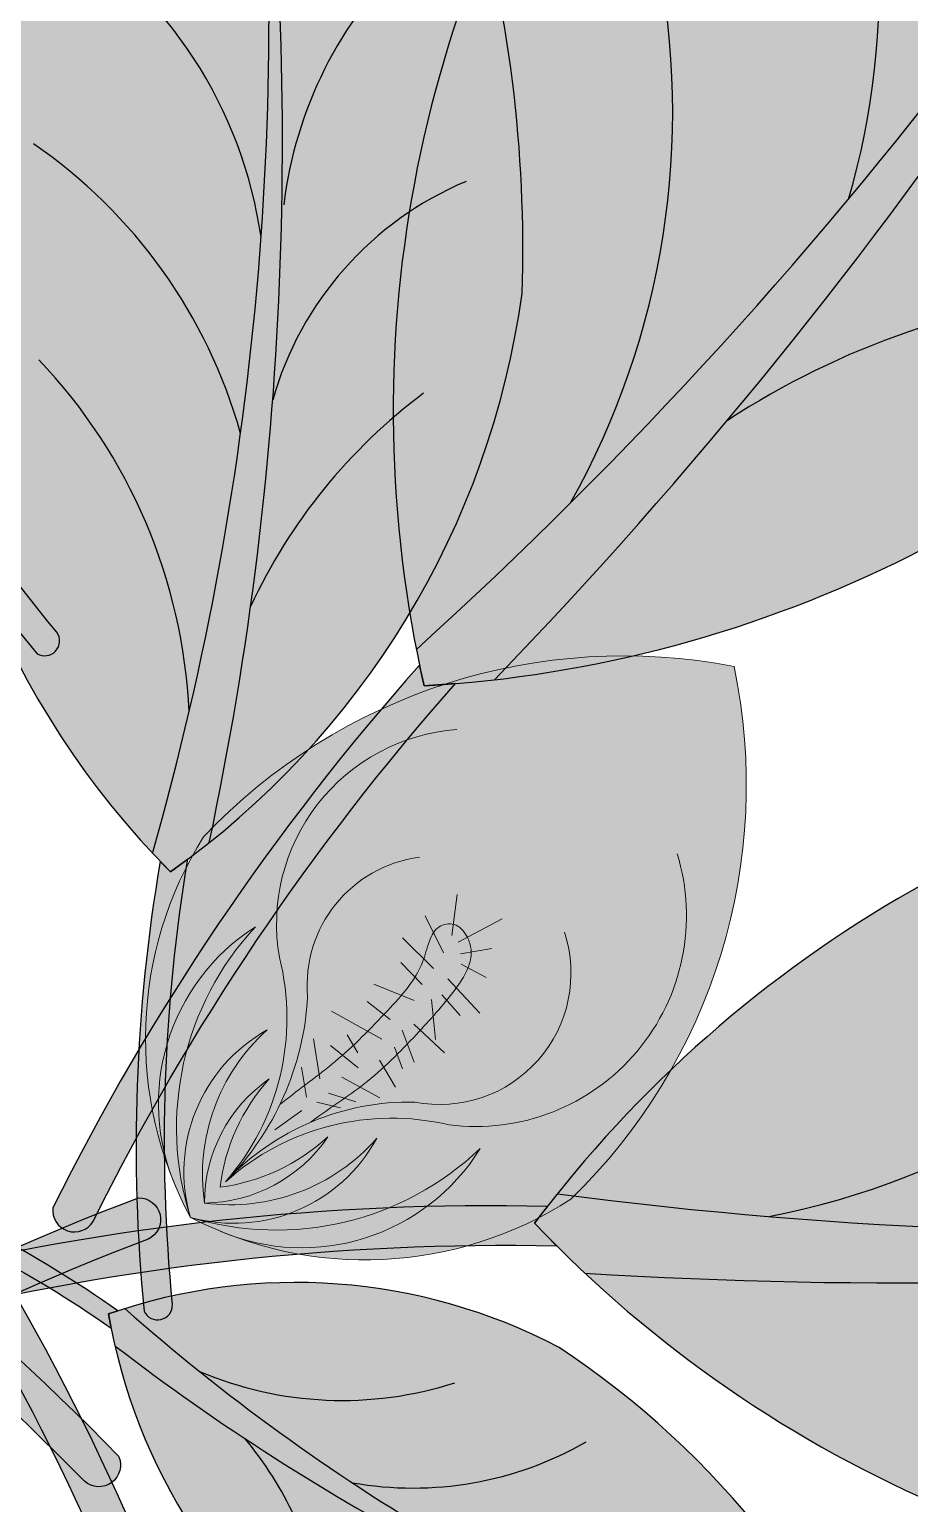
# Model space of a CAD drawing. Header units: inches. Extents: x 9636 to 21597, y -10243 to 557.
# Drawn here: x 15050.033 to 15052.864, y -8351.361 to -8346.616 of the extents above; entities that cross this region are included whole.
import ezdxf

# ---------------------------------------------------------------- set-up
doc = ezdxf.new("R2010")
doc.units = ezdxf.units.IN
doc.header["$MEASUREMENT"] = 0
doc.layers.add('MESA', color=7, linetype='Continuous')

# ---------------------------------------------------------------- blocks, each defined once
blk = doc.blocks.new('FF')
at = {"layer": 'MESA', "ltscale": 0.8}
h = blk.add_hatch(color=85, dxfattribs=at)
h.dxf.hatch_style = 1
h.set_gradient(color1=(103, 159, 96), color2=(179, 207, 175), one_color=1, tint=0.75, name='INVCURVED')
h.paths.add_polyline_path([(15051.88542199361, -8345.614048380927, 0.1995123331975758), (15051.27752440567, -8348.611044053774, 0.0967495278531692), (15054.57163339179, -8344.203401892313, -0.08665420676483183), (15051.5292811699, -8348.70885544799, 0.1924888780828612), (15054.13263042975, -8347.30402121665, 0.1586077411667837), (15055.20232684292, -8343.542536037734, 0.1586077411660197)])
h = blk.add_hatch(color=85, dxfattribs=at)
h.dxf.hatch_style = 1
h.set_gradient(color1=(103, 159, 96), color2=(52, 80, 48), one_color=1, tint=0.25)
h.paths.add_polyline_path([(15054.57163339179, -8344.20340189233, -0.09674952785286056), (15051.27752440567, -8348.611044053774, 0.007527451123012324), (15051.30238952974, -8348.728401659633, 0.01429188129494994), (15051.5292811699, -8348.70885544799, 0.08665420676455064)])
h = blk.add_hatch(color=85, dxfattribs=at)
h.dxf.hatch_style = 1
h.set_gradient(color1=(103, 159, 96), color2=(179, 207, 175), one_color=1, tint=0.75, name='INVCURVED')
h.paths.add_polyline_path([(15049.69185612309, -8347.298580833083, 0.1995123331975758), (15050.42877349838, -8349.267656853319, 0.0967495278531692), (15050.7446070316, -8345.497727126929, -0.08665420676483183), (15050.61120537885, -8349.233013572353, 0.1924888780828612), (15051.61775186079, -8347.465725108314, 0.1586077411667837), (15050.87172916174, -8344.882664074803, 0.1586077411660197)])
h = blk.add_hatch(color=85, dxfattribs=at)
h.dxf.hatch_style = 1
h.set_gradient(color1=(103, 159, 96), color2=(52, 80, 48), one_color=1, tint=0.25)
h.paths.add_polyline_path([(15050.74460703161, -8345.49772712694, -0.09674952785286056), (15050.42877349838, -8349.267656853319, 0.007527451123012324), (15050.48601160355, -8349.32703885412, 0.01429188129494994), (15050.61120537885, -8349.233013572353, 0.08665420676455064)])
h = blk.add_hatch(color=35, dxfattribs=at)
h.dxf.hatch_style = 1
h.set_gradient(color1=(179, 116, 77), color2=(114, 74, 49), one_color=1, tint=0.3199999928474426, name='CURVED')
h.paths.add_polyline_path([(15049.70002960202, -8347.972847413108), (15049.63245715574, -8348.035851918929, 0.03310768506175343), (15050.05695657174, -8348.625121867959, 0.8090823413515376), (15050.12068654356, -8348.555971374562, -0.032777259300629)])
h.paths.add_polyline_path([(15049.28945331576, -8347.395705691286, 0.03310768506174779), (15049.63245715574, -8348.035851918929), (15049.70002960202, -8347.972847413108, -0.03277725930060161), (15049.35918721319, -8347.339750040766), (15049.33540705567, -8347.40518247388)])
h = blk.add_hatch(color=7, dxfattribs=at)
h.dxf.hatch_style = 1
h.set_gradient(color1=(237, 238, 238), one_color=1, tint=1)
h.paths.add_polyline_path([(15052.30015541746, -8348.666413104367, 0.2569091805170801), (15050.59296403644, -8349.214269313608, 0.2403030205165218), (15050.49421570219, -8350.319094417637, -0.3583807301859824), (15050.75969983631, -8349.504117688219, 0.2702333190890776), (15050.55046145584, -8350.43950774656, -0.3489770048102109), (15050.7971775403, -8349.836317053465, 0.2509502793129825), (15050.59596709432, -8350.393393508672, -0.2453890551403372), (15050.80369021592, -8349.99385088392, 0.1532458537889449), (15050.6459441286, -8350.342748073712, 0.1518402250092038), (15050.99011909868, -8350.182747715657, 0.00137366511991412), (15050.9927149154, -8350.180380901767, -0.245389055139057), (15050.5959670943, -8350.393393508648, 0.2509502793127925), (15051.15032136327, -8350.18480020822, -0.3489770048638718), (15050.55046145584, -8350.439507746632, 0.2702333191166405), (15051.48298929447, -8350.217861426003, -0.358380731124288), (15050.67161136643, -8350.49414887746, 0.240303021013481), (15051.77502713131, -8350.38073195467, 0.2569091805174252)])
edge = h.paths.add_edge_path(flags=16)
edge.add_arc((15050.01184206642, -8349.679587934697), 0.9171471623533068, 315.2966197899221, 316.79598047568714, ccw=False)
edge.add_arc((15051.25468280263, -8350.877845878817), 0.8094255828753036, 135.1968424635416, 136.8957578018948, ccw=False)
edge.add_arc((15050.01184206643, -8349.679587934692), 0.9171471623533068, 316.7959804753319, 334.3550530994097)
edge.add_spline(control_points=[(15050.83998361065, -8350.075446860701), (15050.8427066203, -8350.073210564087), (15050.86820519963, -8350.052423737954), (15050.89439491245, -8350.03250243251), (15050.91778363683, -8350.014800852714)], knot_values=[0.2471511740125481, 0.2471511740125481, 0.2471511740125481, 0.2471511740125481, 0.247785628570655, 0.2530743171580143, 0.2530743171580143, 0.2530743171580143, 0.2530743171580143], degree=3, periodic=0)
edge.add_spline(control_points=[(15050.91778363683, -8350.014800852714), (15050.93332858931, -8350.003035772572), (15050.94887544557, -8349.991308622275), (15050.9642636994, -8349.979442021511)], knot_values=[0.2436361292652643, 0.2436361292652643, 0.2436361292652643, 0.2436361292652643, 0.2471511740125481, 0.2471511740125481, 0.2471511740125481, 0.2471511740125481], degree=3, periodic=0)
edge.add_spline(control_points=[(15050.9642636994, -8349.979442021511), (15050.9818516239, -8349.965879152021), (15051.00740090599, -8349.945674267052), (15051.03198466249, -8349.92450347763), (15051.03976051771, -8349.917642762315)], knot_values=[0.2377304945037521, 0.2377304945037521, 0.2377304945037521, 0.2377304945037521, 0.2417479965750198, 0.2436361292652643, 0.2436361292652643, 0.2436361292652643, 0.2436361292652643], degree=3, periodic=0)
edge.add_spline(control_points=[(15051.03976051771, -8349.917642762315), (15051.0517536516, -8349.907061099582), (15051.06354697725, -8349.896260460455), (15051.07519443652, -8349.885265364795)], knot_values=[0.2348183224622999, 0.2348183224622999, 0.2348183224622999, 0.2348183224622999, 0.2377304945037521, 0.2377304945037521, 0.2377304945037521, 0.2377304945037521], degree=3, periodic=0)
edge.add_spline(control_points=[(15051.07519443652, -8349.885265364795), (15051.0907424489, -8349.870588182463), (15051.10603053958, -8349.855564494817), (15051.12118701752, -8349.840252626083)], knot_values=[0.2309309092598198, 0.2309309092598198, 0.2309309092598198, 0.2309309092598198, 0.2348183224622999, 0.2348183224622999, 0.2348183224622999, 0.2348183224622999], degree=3, periodic=0)
edge.add_spline(control_points=[(15051.12118701752, -8349.840252626083), (15051.1385759822, -8349.822685382182), (15051.15579170664, -8349.804738809016), (15051.1730279594, -8349.786500986178)], knot_values=[0.2264708961110354, 0.2264708961110354, 0.2264708961110354, 0.2264708961110354, 0.2309309092598199, 0.2309309092598199, 0.2309309092598199, 0.2309309092598199], degree=3, periodic=0)
edge.add_spline(control_points=[(15051.1730279594, -8349.786500986178), (15051.1770983639, -8349.782194057214), (15051.19621360764, -8349.76189748929), (15051.21541033329, -8349.741268479542), (15051.22968388185, -8349.724546163783)], knot_values=[0.2215260703448321, 0.2215260703448321, 0.2215260703448321, 0.2215260703448321, 0.222579318859487, 0.2264708961110354, 0.2264708961110354, 0.2264708961110354, 0.2264708961110354], degree=3, periodic=0)
edge.add_spline(control_points=[(15051.22968388185, -8349.724546163783), (15051.24566972993, -8349.70581778674), (15051.26060913602, -8349.68647819626), (15051.27325922767, -8349.666132107675)], knot_values=[0.2171676473178, 0.2171676473178, 0.2171676473178, 0.2171676473178, 0.2215260703448321, 0.2215260703448321, 0.2215260703448321, 0.2215260703448321], degree=3, periodic=0)
edge.add_spline(control_points=[(15051.27325922767, -8349.666132107675), (15051.28283486995, -8349.650730885967), (15051.29286272296, -8349.631342374469), (15051.30016527206, -8349.61085221214), (15051.3013943649, -8349.607219668633)], knot_values=[0.2131642620453263, 0.2131642620453263, 0.2131642620453263, 0.2131642620453263, 0.2164634238997696, 0.2171676473178, 0.2171676473178, 0.2171676473178, 0.2171676473178], degree=3, periodic=0)
edge.add_spline(control_points=[(15051.3013943649, -8349.607219668633), (15051.30766762062, -8349.588679267485), (15051.31490358203, -8349.559791956968), (15051.32751057543, -8349.531020047645), (15051.33302996041, -8349.522615241085)], knot_values=[0.2077773224475375, 0.2077773224475375, 0.2077773224475375, 0.2077773224475375, 0.2113716592103856, 0.2131642620453263, 0.2131642620453263, 0.2131642620453263, 0.2131642620453263], degree=3, periodic=0)
edge.add_spline(control_points=[(15051.33302996041, -8349.522615241085), (15051.33780051337, -8349.515350740603), (15051.35390508824, -8349.497481969758), (15051.38142544494, -8349.492283435395), (15051.3965138289, -8349.495997799044)], knot_values=[0.203445163018474, 0.203445163018474, 0.203445163018474, 0.203445163018474, 0.2049945578871382, 0.2077773224475375, 0.2077773224475375, 0.2077773224475375, 0.2077773224475375], degree=3, periodic=0)
edge.add_spline(control_points=[(15051.3965138289, -8349.495997799044), (15051.39742958208, -8349.496223233413), (15051.41590184772, -8349.50134811317), (15051.43097020906, -8349.518878004861), (15051.44081447244, -8349.536803461864), (15051.44162574249, -8349.538353583628)], knot_values=[0.1996944706411438, 0.1996944706411438, 0.1996944706411438, 0.1996944706411438, 0.1998633638435843, 0.2031371852270858, 0.203445163018474, 0.203445163018474, 0.203445163018474, 0.203445163018474], degree=3, periodic=0)
edge.add_spline(control_points=[(15051.44162574249, -8349.538353583628), (15051.44728097996, -8349.549159241715), (15051.45268084041, -8349.564533457704), (15051.45388080413, -8349.58074621039), (15051.45393267896, -8349.585137205762)], knot_values=[0.1967564236367511, 0.1967564236367511, 0.1967564236367511, 0.1967564236367511, 0.1989032889930779, 0.1996944706411438, 0.1996944706411438, 0.1996944706411438, 0.1996944706411438], degree=3, periodic=0)
edge.add_spline(control_points=[(15051.45393267896, -8349.585137205762), (15051.45407861324, -8349.597489952517), (15051.45127977387, -8349.615047026924), (15051.44573094494, -8349.631436695869), (15051.44395590229, -8349.63602517097)], knot_values=[0.1936429904609736, 0.1936429904609736, 0.1936429904609736, 0.1936429904609736, 0.1958687424163022, 0.1967564236367511, 0.1967564236367511, 0.1967564236367511, 0.1967564236367511], degree=3, periodic=0)
edge.add_spline(control_points=[(15051.44395590229, -8349.63602517097), (15051.43494242723, -8349.659324952589), (15051.42095250897, -8349.680447512497), (15051.40598588136, -8349.70076245994)], knot_values=[0.1891354409754396, 0.1891354409754396, 0.1891354409754396, 0.1891354409754396, 0.1936429904609736, 0.1936429904609736, 0.1936429904609736, 0.1936429904609736], degree=3, periodic=0)
edge.add_spline(control_points=[(15051.40598588136, -8349.70076245994), (15051.40462496797, -8349.702609695316), (15051.39446104218, -8349.716274737577), (15051.38401772917, -8349.729628462079), (15051.37480880027, -8349.74099442319)], knot_values=[0.1860923947748148, 0.1860923947748148, 0.1860923947748148, 0.1860923947748148, 0.186502265629451, 0.1891354409754396, 0.1891354409754396, 0.1891354409754396, 0.1891354409754396], degree=3, periodic=0)
edge.add_spline(control_points=[(15051.37480880027, -8349.74099442319), (15051.36078574277, -8349.758302139218), (15051.34636330112, -8349.775171279878), (15051.33167197504, -8349.791757086508)], knot_values=[0.1820826809719926, 0.1820826809719926, 0.1820826809719926, 0.1820826809719926, 0.1860923947748149, 0.1860923947748149, 0.1860923947748149, 0.1860923947748149], degree=3, periodic=0)
edge.add_spline(control_points=[(15051.33167197504, -8349.791757086508), (15051.31814607527, -8349.8070271824), (15051.30439225888, -8349.822057113652), (15051.29051236742, -8349.83696803012)], knot_values=[0.1783910477803653, 0.1783910477803653, 0.1783910477803653, 0.1783910477803653, 0.1820826809719925, 0.1820826809719925, 0.1820826809719925, 0.1820826809719925], degree=3, periodic=0)
edge.add_spline(control_points=[(15051.29051236742, -8349.83696803012), (15051.28631249943, -8349.841479872373), (15051.27232046283, -8349.856433860348), (15051.25823215144, -8349.871304613813), (15051.24829838312, -8349.881623079196)], knot_values=[0.1746797876871894, 0.1746797876871894, 0.1746797876871894, 0.1746797876871894, 0.175796826109966, 0.1783910477803653, 0.1783910477803653, 0.1783910477803653, 0.1783910477803653], degree=3, periodic=0)
edge.add_spline(control_points=[(15051.24829838312, -8349.881623079196), (15051.23751755092, -8349.89282141203), (15051.22663560865, -8349.903929765684), (15051.21560295551, -8349.914902474733)], knot_values=[0.171864353741853, 0.171864353741853, 0.171864353741853, 0.171864353741853, 0.1746797876871893, 0.1746797876871893, 0.1746797876871893, 0.1746797876871893], degree=3, periodic=0)
edge.add_spline(control_points=[(15051.21560295551, -8349.914902474733), (15051.20147805722, -8349.92895062775), (15051.18710612575, -8349.942776442991), (15051.17238307213, -8349.956284089993)], knot_values=[0.1682598066156458, 0.1682598066156458, 0.1682598066156458, 0.1682598066156458, 0.171864353741853, 0.171864353741853, 0.171864353741853, 0.171864353741853], degree=3, periodic=0)
edge.add_spline(control_points=[(15051.17238307213, -8349.956284089993), (15051.15177294773, -8349.975192822667), (15051.12679349438, -8349.996638581002), (15051.10047481022, -8350.016865099575), (15051.09657234678, -8350.019821865033)], knot_values=[0.1623418216133556, 0.1623418216133556, 0.1623418216133556, 0.1623418216133556, 0.1673876610569998, 0.1682598066156458, 0.1682598066156458, 0.1682598066156458, 0.1682598066156458], degree=3, periodic=0)
edge.add_spline(control_points=[(15051.09657234678, -8350.019821865033), (15051.08006914539, -8350.032325786373), (15051.06313986176, -8350.04439946089), (15051.04618238061, -8350.056226070537)], knot_values=[0.1586535887747186, 0.1586535887747186, 0.1586535887747186, 0.1586535887747186, 0.1623418216133555, 0.1623418216133555, 0.1623418216133555, 0.1623418216133555], degree=3, periodic=0)
edge.add_spline(control_points=[(15051.04618238061, -8350.056226070537), (15051.03413412218, -8350.064628854429), (15051.02207162943, -8350.072906918102), (15051.01013760964, -8350.081125962484)], knot_values=[0.1560331062850654, 0.1560331062850654, 0.1560331062850654, 0.1560331062850654, 0.1586535887747186, 0.1586535887747186, 0.1586535887747186, 0.1586535887747186], degree=3, periodic=0)
edge.add_spline(control_points=[(15051.01013760964, -8350.081125962484), (15050.99160836611, -8350.0938871844), (15050.96674226536, -8350.111109575153), (15050.9434480029, -8350.12852500999), (15050.93729750281, -8350.133241053538)], knot_values=[0.1504801710943955, 0.1504801710943955, 0.1504801710943955, 0.1504801710943955, 0.1545488385723417, 0.1560331062850654, 0.1560331062850654, 0.1560331062850654, 0.1560331062850654], degree=3, periodic=0)
edge.add_arc((15051.25468280263, -8350.87784587882), 0.8094255828753039, 113.0859640367156, 135.1968424631406)
h = blk.add_hatch(color=35, dxfattribs=at)
h.dxf.hatch_style = 1
h.set_gradient(color1=(179, 116, 77), color2=(114, 74, 49), one_color=1, tint=0.3199999928474426, name='CURVED')
h.paths.add_polyline_path([(15050.76362515697, -8349.548603574676), (15050.63994369511, -8349.496061559483, 0.03310768506175343), (15050.10787363439, -8350.408608250504, 0.8090823413515376), (15050.23745039761, -8350.452409934946, -0.032777259300629)])
h.paths.add_polyline_path([(15051.28781083467, -8348.661730580616, 0.03310768506174779), (15050.63994369511, -8349.496061559483), (15050.76362515697, -8349.548603574676, -0.03277725930060161), (15051.40340319908, -8348.72131289354), (15051.30238952975, -8348.72840165963)])
h = blk.add_hatch(color=85, dxfattribs=at)
h.dxf.hatch_style = 1
h.set_gradient(color1=(103, 159, 96), color2=(179, 207, 175), one_color=1, tint=0.75, name='INVCURVED')
h.paths.add_polyline_path([(15054.40990926659, -8348.888064614177, 0.1995123331975758), (15051.7314114962, -8350.363589007218, 0.0967495278531692), (15057.22348510952, -8350.02360244608, -0.08665420676483183), (15051.8197163903, -8350.618835521103, 0.1924888780828612), (15054.57524899609, -8351.694951985412, 0.1586077411667837), (15058.1354470598, -8350.07692512695, 0.1586077411660197)])
h = blk.add_hatch(color=35, dxfattribs=at)
h.dxf.hatch_style = 1
h.set_gradient(color1=(179, 116, 77), color2=(114, 74, 49), one_color=1, tint=0.3199999928474426, name='CURVED')
h.paths.add_polyline_path([(15050.47052318777, -8350.001541036108), (15050.3792641476, -8350.015942106775, 0.03310768506175343), (15050.40130862714, -8350.741857300121, 0.8090823413515376), (15050.49282255571, -8350.72021241795, -0.032777259300629)])
h.paths.add_polyline_path([(15050.4532304938, -8349.293468711665, 0.03310768506174779), (15050.3792641476, -8350.015942106775), (15050.47052318777, -8350.001541036108, -0.03277725930060161), (15050.54233623365, -8349.286118990509), (15050.48601160355, -8349.327038854119)])
at = {"layer": 'MESA', "lineweight": 5, "ltscale": 0.8}
h = blk.add_hatch(color=95, dxfattribs=at)
h.dxf.hatch_style = 1
h.set_gradient(color1=(68, 182, 53), color2=(121, 213, 109), one_color=1, tint=0.6299999952316284, name='CYLINDER')
edge = h.paths.add_edge_path()
edge.add_spline(control_points=[(15051.44395590229, -8349.63602517097), (15051.44573094494, -8349.631436695869), (15051.45127977387, -8349.615047026924), (15051.45407861324, -8349.597489952517), (15051.45393267896, -8349.585137205762)], knot_values=[0.1936429904609736, 0.1936429904609736, 0.1936429904609736, 0.1936429904609736, 0.1945306716814224, 0.1967564236367511, 0.1967564236367511, 0.1967564236367511, 0.1967564236367511], degree=3, periodic=0)
edge.add_spline(control_points=[(15051.45393267896, -8349.585137205762), (15051.45388080413, -8349.58074621039), (15051.45268084041, -8349.564533457704), (15051.44728097996, -8349.549159241715), (15051.44162574249, -8349.538353583628)], knot_values=[0.1967564236367511, 0.1967564236367511, 0.1967564236367511, 0.1967564236367511, 0.197547605284817, 0.1996944706411439, 0.1996944706411439, 0.1996944706411439, 0.1996944706411439], degree=3, periodic=0)
edge.add_spline(control_points=[(15051.44162574249, -8349.538353583628), (15051.44081447244, -8349.536803461864), (15051.43097020906, -8349.518878004861), (15051.41590184772, -8349.50134811317), (15051.39742958208, -8349.496223233413), (15051.3965138289, -8349.495997799044)], knot_values=[0.1996944706411439, 0.1996944706411439, 0.1996944706411439, 0.1996944706411439, 0.2000024484325321, 0.2032762698160336, 0.2034451630184741, 0.2034451630184741, 0.2034451630184741, 0.2034451630184741], degree=3, periodic=0)
edge.add_spline(control_points=[(15051.3965138289, -8349.495997799044), (15051.38142544494, -8349.492283435395), (15051.35390508824, -8349.497481969758), (15051.33780051337, -8349.515350740603), (15051.33302996041, -8349.522615241085)], knot_values=[0.2034451630184741, 0.2034451630184741, 0.2034451630184741, 0.2034451630184741, 0.2062279275788734, 0.2077773224475375, 0.2077773224475375, 0.2077773224475375, 0.2077773224475375], degree=3, periodic=0)
edge.add_spline(control_points=[(15051.33302996041, -8349.522615241085), (15051.32751057543, -8349.531020047645), (15051.31490358203, -8349.559791956968), (15051.30766762062, -8349.588679267485), (15051.3013943649, -8349.607219668633)], knot_values=[0.2077773224475375, 0.2077773224475375, 0.2077773224475375, 0.2077773224475375, 0.2095699252824783, 0.2131642620453263, 0.2131642620453263, 0.2131642620453263, 0.2131642620453263], degree=3, periodic=0)
edge.add_spline(control_points=[(15051.3013943649, -8349.607219668633), (15051.30016527206, -8349.61085221214), (15051.29286272296, -8349.631342374469), (15051.28283486995, -8349.650730885967), (15051.27325922767, -8349.666132107675)], knot_values=[0.2131642620453263, 0.2131642620453263, 0.2131642620453263, 0.2131642620453263, 0.2138684854633567, 0.2171676473178, 0.2171676473178, 0.2171676473178, 0.2171676473178], degree=3, periodic=0)
edge.add_spline(control_points=[(15051.27325922767, -8349.666132107675), (15051.26060913602, -8349.68647819626), (15051.24566972993, -8349.70581778674), (15051.22968388185, -8349.724546163783)], knot_values=[0.2171676473178, 0.2171676473178, 0.2171676473178, 0.2171676473178, 0.2215260703448321, 0.2215260703448321, 0.2215260703448321, 0.2215260703448321], degree=3, periodic=0)
edge.add_spline(control_points=[(15051.22968388185, -8349.724546163783), (15051.21541033329, -8349.741268479542), (15051.19621360764, -8349.76189748929), (15051.1770983639, -8349.782194057214), (15051.1730279594, -8349.786500986178)], knot_values=[0.2215260703448321, 0.2215260703448321, 0.2215260703448321, 0.2215260703448321, 0.2254176475963806, 0.2264708961110354, 0.2264708961110354, 0.2264708961110354, 0.2264708961110354], degree=3, periodic=0)
edge.add_spline(control_points=[(15051.1730279594, -8349.786500986178), (15051.15579170664, -8349.804738809016), (15051.1385759822, -8349.822685382182), (15051.12118701752, -8349.840252626083)], knot_values=[0.2264708961110354, 0.2264708961110354, 0.2264708961110354, 0.2264708961110354, 0.2309309092598199, 0.2309309092598199, 0.2309309092598199, 0.2309309092598199], degree=3, periodic=0)
edge.add_spline(control_points=[(15051.12118701752, -8349.840252626083), (15051.10603053958, -8349.855564494817), (15051.0907424489, -8349.870588182463), (15051.07519443652, -8349.885265364795)], knot_values=[0.2309309092598199, 0.2309309092598199, 0.2309309092598199, 0.2309309092598199, 0.2348183224622999, 0.2348183224622999, 0.2348183224622999, 0.2348183224622999], degree=3, periodic=0)
edge.add_spline(control_points=[(15051.07519443652, -8349.885265364795), (15051.06354697725, -8349.896260460455), (15051.0517536516, -8349.907061099582), (15051.03976051771, -8349.917642762315)], knot_values=[0.2348183224622999, 0.2348183224622999, 0.2348183224622999, 0.2348183224622999, 0.2377304945037521, 0.2377304945037521, 0.2377304945037521, 0.2377304945037521], degree=3, periodic=0)
edge.add_spline(control_points=[(15051.03976051771, -8349.917642762315), (15051.03198466249, -8349.92450347763), (15051.00740090599, -8349.945674267052), (15050.9818516239, -8349.965879152021), (15050.9642636994, -8349.979442021511)], knot_values=[0.2377304945037521, 0.2377304945037521, 0.2377304945037521, 0.2377304945037521, 0.2396186271939966, 0.2436361292652643, 0.2436361292652643, 0.2436361292652643, 0.2436361292652643], degree=3, periodic=0)
edge.add_spline(control_points=[(15050.9642636994, -8349.979442021511), (15050.94887544557, -8349.991308622275), (15050.93332858931, -8350.003035772572), (15050.91778363683, -8350.014800852714)], knot_values=[0.2436361292652643, 0.2436361292652643, 0.2436361292652643, 0.2436361292652643, 0.2471511740125481, 0.2471511740125481, 0.2471511740125481, 0.2471511740125481], degree=3, periodic=0)
edge.add_spline(control_points=[(15050.91778363683, -8350.014800852714), (15050.89439491245, -8350.03250243251), (15050.86820519963, -8350.052423737954), (15050.8427066203, -8350.073210564087), (15050.83998361065, -8350.075446860701)], knot_values=[0.2471511740125481, 0.2471511740125481, 0.2471511740125481, 0.2471511740125481, 0.2524398625999075, 0.2530743171580144, 0.2530743171580144, 0.2530743171580144, 0.2530743171580144], degree=3, periodic=0)
edge.add_arc((15050.1028066146, -8349.741171748396), 0.8094255828753038, 316.89575779507607, 335.60794213313693, ccw=False)
edge.add_arc((15051.25468280263, -8350.87784587882), 0.8094255828753039, 113.08596403641761, 133.8654235718246, ccw=False)
edge.add_spline(control_points=[(15050.93729750281, -8350.133241053538), (15050.9434480029, -8350.12852500999), (15050.96674226536, -8350.111109575153), (15050.99160836611, -8350.0938871844), (15051.01013760964, -8350.081125962484)], knot_values=[0.1504801710943955, 0.1504801710943955, 0.1504801710943955, 0.1504801710943955, 0.1519644388071193, 0.1560331062850654, 0.1560331062850654, 0.1560331062850654, 0.1560331062850654], degree=3, periodic=0)
edge.add_spline(control_points=[(15051.01013760964, -8350.081125962484), (15051.02207162943, -8350.072906918102), (15051.03413412218, -8350.064628854429), (15051.04618238061, -8350.056226070537)], knot_values=[0.1560331062850654, 0.1560331062850654, 0.1560331062850654, 0.1560331062850654, 0.1586535887747186, 0.1586535887747186, 0.1586535887747186, 0.1586535887747186], degree=3, periodic=0)
edge.add_spline(control_points=[(15051.04618238061, -8350.056226070537), (15051.06313986176, -8350.04439946089), (15051.08006914539, -8350.032325786373), (15051.09657234678, -8350.019821865033)], knot_values=[0.1586535887747186, 0.1586535887747186, 0.1586535887747186, 0.1586535887747186, 0.1623418216133556, 0.1623418216133556, 0.1623418216133556, 0.1623418216133556], degree=3, periodic=0)
edge.add_spline(control_points=[(15051.09657234678, -8350.019821865033), (15051.10047481022, -8350.016865099575), (15051.12679349438, -8349.996638581002), (15051.15177294773, -8349.975192822667), (15051.17238307213, -8349.956284089993)], knot_values=[0.1623418216133556, 0.1623418216133556, 0.1623418216133556, 0.1623418216133556, 0.1632139671720015, 0.1682598066156458, 0.1682598066156458, 0.1682598066156458, 0.1682598066156458], degree=3, periodic=0)
edge.add_spline(control_points=[(15051.17238307213, -8349.956284089993), (15051.18710612575, -8349.942776442991), (15051.20147805722, -8349.92895062775), (15051.21560295551, -8349.914902474733)], knot_values=[0.1682598066156458, 0.1682598066156458, 0.1682598066156458, 0.1682598066156458, 0.171864353741853, 0.171864353741853, 0.171864353741853, 0.171864353741853], degree=3, periodic=0)
edge.add_spline(control_points=[(15051.21560295551, -8349.914902474733), (15051.22663560865, -8349.903929765684), (15051.23751755092, -8349.89282141203), (15051.24829838312, -8349.881623079196)], knot_values=[0.171864353741853, 0.171864353741853, 0.171864353741853, 0.171864353741853, 0.1746797876871894, 0.1746797876871894, 0.1746797876871894, 0.1746797876871894], degree=3, periodic=0)
edge.add_spline(control_points=[(15051.24829838312, -8349.881623079196), (15051.25823215144, -8349.871304613813), (15051.27232046283, -8349.856433860348), (15051.28631249943, -8349.841479872373), (15051.29051236742, -8349.83696803012)], knot_values=[0.1746797876871894, 0.1746797876871894, 0.1746797876871894, 0.1746797876871894, 0.1772740093575887, 0.1783910477803653, 0.1783910477803653, 0.1783910477803653, 0.1783910477803653], degree=3, periodic=0)
edge.add_spline(control_points=[(15051.29051236742, -8349.83696803012), (15051.30439225888, -8349.822057113652), (15051.31814607527, -8349.8070271824), (15051.33167197504, -8349.791757086508)], knot_values=[0.1783910477803653, 0.1783910477803653, 0.1783910477803653, 0.1783910477803653, 0.1820826809719925, 0.1820826809719925, 0.1820826809719925, 0.1820826809719925], degree=3, periodic=0)
edge.add_spline(control_points=[(15051.33167197504, -8349.791757086508), (15051.34636330112, -8349.775171279878), (15051.36078574277, -8349.758302139218), (15051.37480880027, -8349.74099442319)], knot_values=[0.1820826809719925, 0.1820826809719925, 0.1820826809719925, 0.1820826809719925, 0.1860923947748148, 0.1860923947748148, 0.1860923947748148, 0.1860923947748148], degree=3, periodic=0)
edge.add_spline(control_points=[(15051.37480880027, -8349.74099442319), (15051.38401772917, -8349.729628462079), (15051.39446104218, -8349.716274737577), (15051.40462496797, -8349.702609695316), (15051.40598588136, -8349.70076245994)], knot_values=[0.1860923947748148, 0.1860923947748148, 0.1860923947748148, 0.1860923947748148, 0.1887255701208035, 0.1891354409754396, 0.1891354409754396, 0.1891354409754396, 0.1891354409754396], degree=3, periodic=0)
edge.add_spline(control_points=[(15051.40598588136, -8349.70076245994), (15051.42095250897, -8349.680447512497), (15051.43494242723, -8349.659324952589), (15051.44395590229, -8349.63602517097)], knot_values=[0.1891354409754396, 0.1891354409754396, 0.1891354409754396, 0.1891354409754396, 0.1936429904609736, 0.1936429904609736, 0.1936429904609736, 0.1936429904609736], degree=3, periodic=0)
h = blk.add_hatch(color=83, dxfattribs=at)
h.dxf.hatch_style = 1
h.set_gradient(color1=(117, 211, 105), one_color=1, tint=1)
h.paths.add_polyline_path([(15050.75969983631, -8349.504117688219, 0.3583807301414101), (15050.49421570215, -8350.319094417539, 0.02724021252780064), (15050.55046145587, -8350.439507746669, -0.27023331912118)])
h.paths.add_polyline_path([(15050.59596709432, -8350.39339350865, -0.2509502793036039), (15050.7971775403, -8349.836317053465, 0.3489770048638718), (15050.55046145586, -8350.439507746656, 0.3489770048564635), (15051.15032136328, -8350.18480020822, -0.2509502793046178)])
h.paths.add_polyline_path([(15050.80369021592, -8349.99385088392, 0.2453890551401661), (15050.59596709432, -8350.39339350867, 0.2453890551330679), (15050.9927149154, -8350.180380901767, -0.1532458537798691), (15050.6459441286, -8350.342748073692, -0.1532458537804744)], flags=17)
h.paths.add_polyline_path([(15050.55046145584, -8350.43950774663, 0.02724021243329556), (15050.67161136822, -8350.494148878135, 0.3583807303279284), (15051.48298929447, -8350.217861426003, -0.2702333191168038)])
at = {"layer": 'MESA', "ltscale": 0.8}
h = blk.add_hatch(color=35, dxfattribs=at)
h.dxf.hatch_style = 1
h.set_gradient(color1=(179, 116, 77), color2=(114, 74, 49), one_color=1, tint=0.3199999928474426, name='CURVED')
h.paths.add_polyline_path([(15049.43283886885, -8350.588606260022), (15049.53463879239, -8350.500887716173, -0.03310768506175343), (15050.31938633257, -8351.208002495403, -0.8090823413515376), (15050.20930894981, -8351.289191749194, 0.032777259300629)])
h.paths.add_polyline_path([(15048.66342124224, -8349.903543599998, -0.03310768506174779), (15049.53463879239, -8350.500887716173), (15049.43283886885, -8350.588606260022, 0.03277725930060161), (15048.57147049707, -8349.995503956588), (15048.66984328737, -8349.971487168224)])
h = blk.add_hatch(color=35, dxfattribs=at)
h.dxf.hatch_style = 1
h.set_gradient(color1=(179, 116, 77), color2=(114, 74, 49), one_color=1, tint=0.3199999928474426, name='CURVED')
h.paths.add_polyline_path([(15049.98081841671, -8350.95020826075), (15050.08486012444, -8350.865160683361, 0.03310768506175343), (15049.52453086932, -8349.969688104955, 0.8090823413515376), (15049.42548424609, -8350.064019921178, -0.032777259300629)])
h.paths.add_polyline_path([(15050.52208778612, -8351.826759344276, 0.03310768506174779), (15050.08486012444, -8350.865160683361), (15049.98081841671, -8350.95020826075, -0.03277725930060161), (15050.41557635357, -8351.901371417413), (15050.45628701581, -8351.808653274766)])
h = blk.add_hatch(color=85, dxfattribs=at)
h.dxf.hatch_style = 1
h.set_gradient(color1=(103, 159, 96), color2=(52, 80, 48), one_color=1, tint=0.25)
h.paths.add_polyline_path([(15057.22348510951, -8350.023602446083, -0.09674952785286056), (15051.7314114962, -8350.363589007216, 0.007527451123012324), (15051.65801466464, -8350.4584783489, 0.01429188129494994), (15051.8197163903, -8350.618835521103, 0.08665420676455064)])
h = blk.add_hatch(color=35, dxfattribs=at)
h.dxf.hatch_style = 1
h.set_gradient(color1=(179, 116, 77), color2=(114, 74, 49), one_color=1, tint=0.3199999928474426, name='CURVED')
h.paths.add_polyline_path([(15049.88599298805, -8350.546559788549), (15049.90367025557, -8350.48748884106, 0.03310768506175343), (15049.46049700611, -8350.291210444726, 0.8090823413515376), (15049.44710503006, -8350.352525773456, -0.032777259300629)])
h.paths.add_polyline_path([(15050.31705787213, -8350.7405469695, 0.03310768506174779), (15049.90367025557, -8350.48748884106), (15049.88599298805, -8350.546559788549, -0.03277725930060161), (15050.29575912201, -8350.79628674774), (15050.28739485647, -8350.750582179575)])
h = blk.add_hatch(color=35, dxfattribs=at)
h.dxf.hatch_style = 1
h.set_gradient(color1=(179, 116, 77), color2=(114, 74, 49), one_color=1, tint=0.3199999928474426, name='CURVED')
h.paths.add_polyline_path([(15049.46280840807, -8350.943574413344), (15049.42280541083, -8350.815287517758, -0.03310768506175343), (15050.38366877889, -8350.376446315584, -0.8090823413515376), (15050.41438932788, -8350.509731622336, 0.032777259300629)])
h.paths.add_polyline_path([(15048.52827467261, -8351.377119139517, -0.03310768506174779), (15049.42280541083, -8350.815287517758), (15049.46280840807, -8350.943574413344, 0.03277725930060161), (15048.57608629036, -8351.498055883028), (15048.59316893669, -8351.398245086064)])
h = blk.add_hatch(color=35, dxfattribs=at)
h.dxf.hatch_style = 1
h.set_gradient(color1=(179, 116, 77), color2=(114, 74, 49), one_color=1, tint=0.3199999928474426, name='CURVED')
h.paths.add_polyline_path([(15050.68403764238, -8350.57834073222), (15050.64407926295, -8350.450039932219, 0.03310768506175343), (15049.60402110557, -8350.634753337461, 0.8090823413515376), (15049.65445816669, -8350.7618943143, -0.032777259300629)])
h.paths.add_polyline_path([(15051.69941860354, -8350.404226298513, 0.03310768506174779), (15050.64407926295, -8350.450039932219), (15050.68403764238, -8350.57834073222, -0.03277725930060161), (15051.72877518992, -8350.530914252002), (15051.65801466464, -8350.458478348899)])
h = blk.add_hatch(color=85, dxfattribs=at)
h.dxf.hatch_style = 1
h.set_gradient(color1=(103, 159, 96), color2=(179, 207, 175), one_color=1, tint=0.75, name='INVCURVED')
h.paths.add_polyline_path([(15051.73723432549, -8350.858246242517, 0.1995123331975758), (15050.33964959616, -8350.73328117149, 0.0967495278531692), (15052.51698615203, -8352.011561325777, -0.08665420676483183), (15050.3078347722, -8350.853057305756, 0.1924888780828612), (15051.08072657186, -8351.968880511551, 0.1586077411667837), (15052.8503970158, -8352.265600072536, 0.1586077411660197)])
h = blk.add_hatch(color=85, dxfattribs=at)
h.dxf.hatch_style = 1
h.set_gradient(color1=(103, 159, 96), color2=(52, 80, 48), one_color=1, tint=0.25)
h.paths.add_polyline_path([(15052.51698615203, -8352.011561325773, -0.09674952785286056), (15050.33964959616, -8350.73328117149, 0.007527451123012324), (15050.28739485647, -8350.750582179575, 0.01429188129494994), (15050.3078347722, -8350.853057305756, 0.08665420676455064)])
at = {"color": 252, "true_color": 0x939598}
blk.add_open_spline([(15052.07686949681, -8262.470320095861), (15047.97159347439, -8264.789895325404), (15043.86631745197, -8267.109470554948), (15039.76104142955, -8269.429045784493), (15039.75729123352, -8269.43116473137), (15039.75354103749, -8269.433283678245), (15039.74979107835, -8269.435402491697), (15039.14701445317, -8269.775985194483), (15038.55035827125, -8270.1131204671), (15036.78439305607, -8271.117097236169), (15035.63904365824, -8271.776689286922), (15032.73880644113, -8273.50882445235), (15031.06527855309, -8274.57609764914), (15028.11518364648, -8276.704413617274), (15026.84171328607, -8277.76477050337), (15025.09711949756, -8279.523769089425), (15024.49918523569, -8280.232466383604), (15023.52243535517, -8281.623726584929), (15023.14226381015, -8282.304539905952), (15022.75248760541, -8283.22547883933), (15022.66391763698, -8283.457510627672), (15022.49319789592, -8283.956368120096), (15022.4121008477, -8284.220696815642), (15022.18341575374, -8285.058797690572), (15022.05067776037, -8285.678012360962), (15021.71131880214, -8287.762367787916), (15021.58560477828, -8289.414282420215), (15021.49721333539, -8293.046228597683), (15021.53228490243, -8295.024084780092), (15021.62991579047, -8299.176393296764), (15021.69231297372, -8301.350665752698), (15021.66396341603, -8305.82573875058), (15021.5754849427, -8308.127760116371), (15021.08573832458, -8312.064658295394), (15020.79577059773, -8313.67187649829), (15019.91167042237, -8316.914684349107), (15019.31558953904, -8318.552651597138), (15018.15236880262, -8320.84216631148), (15017.76491546551, -8321.519818837693), (15017.0874449499, -8322.565156835137), (15016.82620455143, -8322.941950357519), (15015.99950278175, -8324.054199163373), (15015.41501848401, -8324.739433793638), (15014.21074097438, -8326.009418310521), (15013.59077204716, -8326.594611080754), (15011.52654176845, -8328.386477141574), (15010.05301187874, -8329.424887132678), (15007.15918380127, -8331.283811043188), (15005.73555323797, -8332.104036780507), (15003.02622681599, -8333.644933125628), (15001.74022703231, -8334.365198288671), (14999.41017284273, -8335.760219273998), (14998.36766818741, -8336.43521839488), (14997.08837376707, -8337.38841947211), (14996.71699586091, -8337.68704503453), (14996.20682259447, -8338.13359321733), (14996.04065346325, -8338.28665691026), (14995.71202275789, -8338.60508576805), (14995.55175348417, -8338.768465128693), (14995.081475432, -8339.272282272443), (14994.78188750027, -8339.626441473756), (14993.85408121183, -8340.833408098308), (14993.26772449672, -8341.771187952567), (14992.18236009145, -8343.888552385546), (14991.68493776396, -8345.067458458805), (14990.77515454852, -8347.645098471814), (14990.36311836349, -8349.042924631296), (14989.42243512325, -8352.727142313466), (14988.93417009304, -8355.116188043521), (14988.4015707715, -8357.902535522233), (14988.347810107, -8358.185738374197), (14988.29402349202, -8358.470320095861)], degree=3, knots=[-12.89799058473343, -12.89799058473343, -12.89799058473343, -12.89799058473343, -0.01177164380050574, -0.01177164380050574, -0.01177164380050574, 0, 0, 0, 1.892199740009867, 1.892199740009867, 5.676599220029601, 5.676599220029601, 11.89095437501414, 11.89095437501414, 18.10530952999869, 18.10530952999869, 22.42482555206829, 22.42482555206829, 26.7443415741379, 26.7443415741379, 28.12890246143454, 28.12890246143454, 29.51346334873119, 29.51346334873119, 32.28258512332447, 32.28258512332447, 38.06473178875153, 38.06473178875153, 43.84687845417859, 43.84687845417859, 49.62902511960564, 49.62902511960564, 55.4111717850327, 55.4111717850327, 59.29413252342778, 59.29413252342778, 63.17709326182287, 63.17709326182287, 64.8324953939676, 64.8324953939676, 65.7831603205686, 65.7831603205686, 67.68449017377058, 67.68449017377058, 69.58582002697257, 69.58582002697257, 73.93855694883486, 73.93855694883486, 78.29129387069715, 78.29129387069715, 82.64403079255943, 82.64403079255943, 86.99676771442172, 86.99676771442172, 89.0460964002641, 89.0460964002641, 90.15774664607947, 90.15774664607947, 91.26939689189484, 91.26939689189484, 93.49269738352558, 93.49269738352558, 98.41801561009903, 98.41801561009903, 103.3433338366725, 103.3433338366725, 108.2686520632459, 108.2686520632459, 115.5627539277931, 115.5627539277931, 116.3832273075088, 116.3832273075088, 116.3832273075088, 116.3832273075088], dxfattribs=at)
at = {"layer": 'MESA', "lineweight": 9, "ltscale": 0.8}
for p, q in [((15051.39186536295, -8349.532096674293), (15051.40891510197, -8349.399692477482)), ((15051.36532860601, -8349.587794144038), (15051.3062672126, -8349.468607821062)), ((15051.41256272147, -8349.553852294692), (15051.55344256224, -8349.478723974567)), ((15051.33302474073, -8349.638432597627), (15051.23257423943, -8349.539307806775)), ((15051.41904592934, -8349.590897414699), (15051.52083614605, -8349.574090663647)), ((15051.29631732841, -8349.690083248086), (15051.22794429982, -8349.619062133792)), ((15051.42189538532, -8349.62396619042), (15051.50223350195, -8349.667881561352)), ((15051.27032574304, -8349.741003672358), (15051.14042915245, -8349.688403368387)), ((15051.37833380039, -8349.671231928025), (15051.48183295382, -8349.781761947708)), ((15051.32663958599, -8349.737789521887), (15051.33871380207, -8349.86727395288)), ((15051.35909382888, -8349.72360635213), (15051.41849397656, -8349.789330556296)), ((15051.16688391928, -8349.865669358076), (15051.00435970481, -8349.775272980169)), ((15051.19327058167, -8349.802229364392), (15051.11877873948, -8349.744349715622)), ((15051.26974216345, -8349.817415729436), (15051.36803715934, -8349.90994699771)), ((15050.96645493183, -8349.993649903547), (15050.94655570947, -8349.864623972326)), ((15051.08948180101, -8349.909666737067), (15051.05542469772, -8349.851500652165)), ((15051.23148982631, -8349.837047038523), (15051.27015455824, -8349.939585327955)), ((15051.08999794248, -8349.957755632913), (15051.00082973623, -8349.886557860838)), ((15051.20730842527, -8349.891986989329), (15051.23245057237, -8349.961447765058)), ((15050.924138681, -8350.052355630922), (15050.90781249551, -8349.955876950513)), ((15051.15885527984, -8349.93332863481), (15051.21009894198, -8350.020284552258)), ((15051.03807698867, -8349.987697378167), (15051.15961040232, -8350.054441111388)), ((15050.95681588613, -8350.06897249754), (15051.03330110283, -8350.086405549939)), ((15050.99481960058, -8350.039502533973), (15051.08260811808, -8350.06808615973)), ((15050.9086799282, -8350.095147187023), (15050.82258293565, -8350.157530103323))]:
    blk.add_line(p, q, dxfattribs=at)
at = {"layer": 'MESA', "ltscale": 0.8}
for points in [[(15049.35918721319, -8347.339750040766), (15049.33540705568, -8347.40518247388), (15049.28945331576, -8347.395705691286, 0.06628802967972178), (15050.05695657174, -8348.625121867959, 0.8090823413515378), (15050.12068654356, -8348.555971374562, -0.06562502276091056)], [(15051.40340319908, -8348.72131289354), (15051.30238952974, -8348.728401659633), (15051.28781083467, -8348.661730580616, 0.06628802967972178), (15050.10787363439, -8350.408608250504, 0.8090823413515378), (15050.23745039761, -8350.452409934946, -0.06562502276091056)], [(15050.54233623365, -8349.286118990509), (15050.48601160355, -8349.32703885412), (15050.4532304938, -8349.293468711665, 0.06628802967972178), (15050.40130862714, -8350.741857300121, 0.8090823413515378), (15050.49282255571, -8350.72021241795, -0.06562502276091056)], [(15048.57147049707, -8349.995503956588), (15048.66984328737, -8349.971487168228), (15048.66342124224, -8349.903543599998, -0.06628802967972178), (15050.31938633257, -8351.208002495403, -0.8090823413515378), (15050.20930894981, -8351.289191749194, 0.06562502276091056)], [(15050.41557635357, -8351.901371417413), (15050.45628701581, -8351.808653274764), (15050.52208778612, -8351.826759344276, 0.06628802967972178), (15049.52453086932, -8349.969688104955, 0.8090823413515378), (15049.42548424609, -8350.064019921178, -0.06562502276091056)], [(15050.29575912201, -8350.796286747742), (15050.28739485647, -8350.750582179577), (15050.31705787213, -8350.740546969502, 0.06628802967972178), (15049.46049700611, -8350.291210444728, 0.8090823413515378), (15049.44710503006, -8350.352525773458, -0.06562502276091056)], [(15048.57608629036, -8351.498055883028), (15048.59316893669, -8351.398245086064), (15048.52827467261, -8351.377119139517, -0.06628802967972178), (15050.38366877889, -8350.376446315584, -0.8090823413515378), (15050.41438932788, -8350.509731622336, 0.06562502276091056)], [(15051.72877518992, -8350.530914252002), (15051.65801466464, -8350.4584783489), (15051.69941860354, -8350.404226298513, 0.06628802967972178), (15049.60402110557, -8350.634753337461, 0.8090823413515378), (15049.65445816669, -8350.7618943143, -0.06562502276091056)]]:
    blk.add_lwpolyline(points, format="xyb", close=True, dxfattribs=at)
for centre, radius, start, end in [((15041.64187641144, -8337.974947781526), 14.35173356013966, 312.1746390647441, 334.2791991474743), ((15040.14969201462, -8337.74475890752), 15.80210309711159, 316.0653224430438, 335.8755180411663), ((15053.9940026125, -8347.90357252455), 4.344476880257441, 135.9453178899749, 171.99524056484), ((15047.2757027168, -8347.320505983214), 4.344476880257441, 358.0844660021791, 34.13438867704268), ((15040.93640697458, -8346.57421987277), 9.867098103819735, 344.1588323109071, 6.263392393642301), ((15039.98241172525, -8346.98339251166), 10.86425558644195, 348.0495156892102, 7.859711287332249), ((15050.32539765222, -8346.472868124569), 2.441882590502835, 343.619076691883, 23.50956675180265), ((15055.18739031412, -8347.843954786287), 3.984404267435025, 145.9678040009486, 192.8251896171042), ((15049.37147328178, -8347.48438618268), 1.420311345608012, 8.041128215859125, 58.23092537100042), ((15049.53453193731, -8346.882789506), 2.567728008596802, 330.6968012471307, 11.53766883168625), ((15052.18198737576, -8347.342615418973), 1.341227521729839, 133.8425343702486, 173.0508836938583), ((15049.09488319326, -8348.367514244996), 1.678842139699428, 15.60326993805492, 55.49375999797107), ((15051.85621328244, -8348.101902693821), 1.081422766561751, 112.7774112120882, 164.2745993401094), ((15052.42946234919, -8347.396476596898), 2.739356024644373, 177.951997247119, 224.8093828632706), ((15051.07399408394, -8344.750548861113), 3.984404267435025, 273.2861304575731, 320.1435160737311), ((15053.7149695256, -8350.072509093388), 2.626268319175574, 94.80845471971091, 123.1617193241429), ((15048.9042120254, -8347.090527838202), 2.739356024644373, 305.2703237037406, 352.1277093198982), ((15048.78297037779, -8348.89456875885), 1.765363331097389, 2.680994493300894, 43.52186207784942), ((15052.38239033283, -8349.232268461317), 1.805610941958358, 126.792647965878, 155.14591257031), ((15054.84597781342, -8352.848534483877), 3.984404267435025, 96.28325701747173, 143.1406426336272), ((15051.92148677514, -8347.91639512136), 2.567728008596801, 281.0122542636539, 321.8531218482085), ((15053.60714915459, -8336.13496066791), 14.35173356013965, 262.4900920812651, 284.5946521639958), ((15052.81723023878, -8334.848248074408), 15.80210309711159, 266.3807754595645, 286.1909710576899), ((15054.54333218023, -8347.710675553835), 3.984404267435025, 223.601583474098, 270.4589690902536), ((15050.88808682604, -8352.477305906112), 1.828224731835545, 62.32435783174301, 109.1817434479027), ((15054.70046523722, -8345.798865212379), 6.585223907576138, 228.5311928955371, 250.6357529782637), ((15052.0897895588, -8350.444348597), 1.828224731835545, 189.6426842883631, 236.5000699045214), ((15054.72963218854, -8345.10669902225), 7.250718992867755, 232.4218762738381, 252.232071871961), ((15050.13132687573, -8353.272368529093), 2.899469805282253, 20.31767847459771, 56.36760114946225), ((15051.03922951851, -8349.850636870022), 1.178189645139983, 247.0533550779237, 287.894222662473), ((15049.79701119884, -8351.919059516375), 1.205050585051169, 11.16500855050501, 39.5182731549359), ((15051.26634055302, -8350.190466339849), 1.12044608040485, 259.9756305226761, 299.8661205825998)]:
    blk.add_arc(centre, radius, start, end, dxfattribs=at)
at = {"layer": 'MESA', "lineweight": 9, "ltscale": 0.8}
for centre, radius, start, end in [((15051.94449485671, -8350.491971997313), 1.859881637654606, 78.97557023058128, 136.6084267142697), ((15050.47948247726, -8349.046294336998), 1.859881637654606, 314.1527546524989, 11.7856111361844), ((15051.45521432584, -8349.494785884322), 0.6275826544988439, 94.32518248720466, 189.9139365474359), ((15051.62662492409, -8349.86348262369), 1.22062801566705, 147.8682266257814, 208.158273484619), ((15051.34109826061, -8349.69187019614), 0.415036089100502, 97.35177367828848, 185.0655762248186), ((15051.46811837902, -8349.468641627507), 0.6785626879102677, 262.8153904271867, 17.11279855609607), ((15051.3525419396, -8349.653721876535), 0.4225737849367597, 259.0576085755519, 18.22205404583335), ((15050.05961906823, -8349.797979982577), 0.8015029990256254, 318.9118914097313, 14.0915857635454), ((15050.01184206643, -8349.67958793469), 0.9171471623543405, 315.2966198014826, 356.9419168071859), ((15051.25468280263, -8350.87784587882), 0.8094255828754773, 88.75086048170066, 136.8957577878545), ((15051.19845331646, -8350.921784296144), 0.8015029990257639, 76.66959560328063, 131.8492899570416), ((15051.11213920557, -8349.355786907096), 1.22062801566705, 242.6029078821483, 302.8929547409851)]:
    blk.add_arc(centre, radius, start, end, dxfattribs=at)
at = {"layer": 'MESA', "color": 62, "lineweight": 5, "ltscale": 0.8}
for centre, radius, start, end in [((15051.12245299887, -8350.07301694633), 0.6747119554527161, 122.5232308898513, 203.7455968374003), ((15051.45724137068, -8350.151248888855), 0.9514951303138118, 137.1469517012397, 197.6350887666619), ((15051.05330807286, -8350.293130204838), 0.5237185360253557, 119.2789102937542, 196.230161577263), ((15051.21658965502, -8350.302680344326), 0.6272170605417642, 131.9658345914198, 188.3157395054348), ((15051.0823679766, -8350.392505261756), 0.4864016933210396, 124.9553202783475, 180.1046312714758), ((15051.28062925133, -8350.419597521119), 0.6393207665795722, 138.245836345151, 173.0960756546453), ((15050.69014589876, -8349.934760917637), 0.5237185360253557, 254.5310197895043, 331.4822710730165), ((15050.5903935583, -8349.907023749141), 0.4864016933210396, 270.6565500952939, 325.8058610884191), ((15050.67842745026, -8349.771620615438), 0.6272170605417642, 262.4454418613363, 318.795346775345), ((15050.56066984217, -8349.709139883522), 0.6393207665795722, 277.6651057121197, 312.5153450216122), ((15050.82664854939, -8349.528978410273), 0.9514951303138118, 253.1260926001044, 313.6142296655259), ((15050.90932116148, -8349.862697948116), 0.6747119554527161, 247.0155845293671, 328.2379504769164)]:
    blk.add_arc(centre, radius, start, end, dxfattribs=at)
blk.add_open_spline([(15050.93729750281, -8350.133241053538), (15050.9434480029, -8350.12852500999), (15050.99686558798, -8350.088588546085), (15051.12665652699, -8350.006692182973), (15051.26915163813, -8349.861940112687), (15051.38495833191, -8349.733798150748), (15051.44937302746, -8349.639080659621), (15051.45697929951, -8349.574414301225), (15051.43959521472, -8349.528911970163), (15051.4047221247, -8349.488342098164), (15051.3429611414, -8349.498732043334), (15051.3151347566, -8349.55524032383), (15051.29185955044, -8349.65819839306), (15051.17443815699, -8349.78668515997), (15051.02702249927, -8349.938110589746), (15050.9006321118, -8350.025988830475), (15050.8427066203, -8350.073210564087), (15050.83998361065, -8350.075446860701)], degree=3, knots=[0.1504801710943955, 0.1504801710943955, 0.1504801710943955, 0.1504801710943955, 0.1519644388071193, 0.1632139671720015, 0.1772740093575887, 0.1887255701208035, 0.1945306716814224, 0.197547605284817, 0.2000024484325321, 0.2032762698160336, 0.2062279275788734, 0.2095699252824783, 0.2138684854633567, 0.2254176475963806, 0.2396186271939966, 0.2524398625999075, 0.2530743171580144, 0.2530743171580144, 0.2530743171580144, 0.2530743171580144], dxfattribs=at)

msp = doc.modelspace()

# ---------------------------------------------------------------- block references
at = {"color": 18, "true_color": 0x000000}
msp.add_blockref('FF', (0, 0), dxfattribs=at)

doc.saveas('drawing.dxf')
